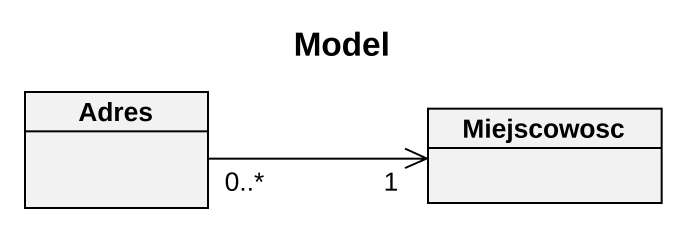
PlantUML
@startuml
title Model
hide circle
hide empty members
class Adres
class Miejscowosc
Adres "0..*" -right-> "1" Miejscowosc
@enduml
